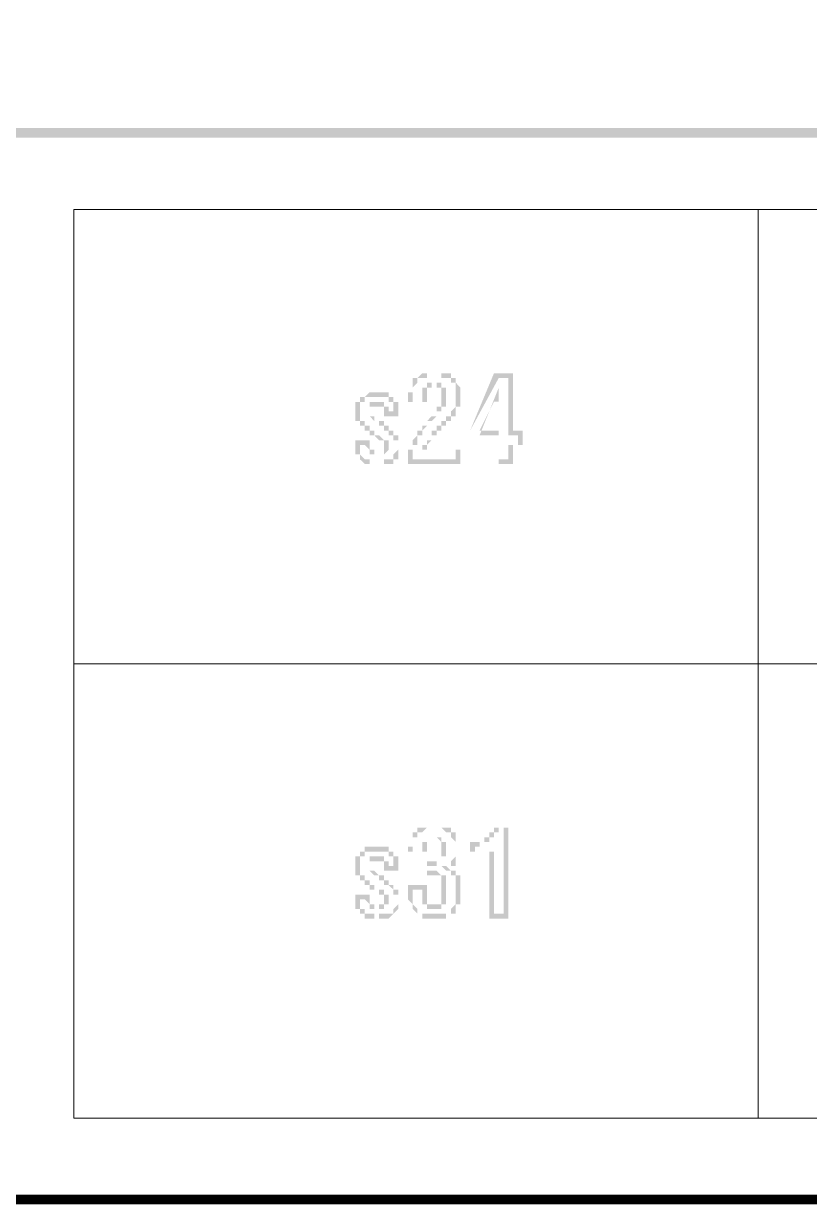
# Model space of a CAD drawing. Header units: millimetres. Extents: x 5.9 to 40.1, y 2 to 30.5.
# Drawn here: x 21.546 to 22.306, y 2.43 to 3.573 of the extents above; entities that cross this region are included whole.
import ezdxf

# ---------------------------------------------------------------- set-up
doc = ezdxf.new("R2010")
doc.units = ezdxf.units.MM
doc.layers.add('PDF_0', color=7, linetype='Continuous')

msp = doc.modelspace()

# ---------------------------------------------------------------- hatches: boundary and pattern name
at = {"layer": 'PDF_0', "transparency": 33554559}
h = msp.add_hatch(color=256, dxfattribs=at)
h.paths.add_polyline_path([(21.9314, 3.1604), (21.9314, 3.1604), (21.9314, 3.1604), (21.9314, 3.1604), (21.9314, 3.1604), (21.9314, 3.1604), (21.9314, 3.165), (21.936, 3.165), (21.936, 3.165), (21.936, 3.165), (21.936, 3.165), (21.936, 3.1696), (21.936, 3.1696), (21.936, 3.1696), (21.936, 3.1696), (21.9406, 3.1696), (21.9406, 3.1743), (21.9406, 3.1743), (21.9406, 3.1743), (21.9406, 3.1743), (21.9406, 3.1789), (21.9453, 3.1789), (21.9453, 3.1789), (21.9453, 3.1789), (21.9453, 3.1835), (21.9499, 3.1835), (21.9499, 3.1835), (21.9499, 3.1835), (21.9499, 3.1835), (21.9499, 3.1835), (21.9499, 3.1881), (21.9545, 3.1881), (21.9545, 3.1881), (21.9545, 3.1881), (21.9545, 3.1881), (21.9545, 3.1928), (21.9545, 3.1928), (21.9591, 3.1928), (21.9591, 3.1928), (21.9591, 3.1974), (21.9591, 3.1974), (21.9591, 3.1974), (21.9591, 3.1974), (21.9591, 3.1974), (21.9638, 3.202), (21.9638, 3.202), (21.9638, 3.202), (21.9638, 3.202), (21.9638, 3.202), (21.9638, 3.2066), (21.9638, 3.2066), (21.9638, 3.2066), (21.9638, 3.2066), (21.9638, 3.2113), (21.9638, 3.2113), (21.9638, 3.2113), (21.9638, 3.2113), (21.9638, 3.2113), (21.9638, 3.2159), (21.9638, 3.2159), (21.9638, 3.2159), (21.9638, 3.2205), (21.9638, 3.2205), (21.9638, 3.2205), (21.9638, 3.2205), (21.9638, 3.2205), (21.9638, 3.2252), (21.9638, 3.2252), (21.9638, 3.2252), (21.9591, 3.2252), (21.9591, 3.2252), (21.9591, 3.2298), (21.9591, 3.2298), (21.9591, 3.2298), (21.9591, 3.2298), (21.9591, 3.2298), (21.9545, 3.2298), (21.9545, 3.2298), (21.9545, 3.2298), (21.9545, 3.2298), (21.9499, 3.2298), (21.9499, 3.2344), (21.9499, 3.2344), (21.9499, 3.2344), (21.9453, 3.2344), (21.9453, 3.2344), (21.9453, 3.2344), (21.9453, 3.2344), (21.9406, 3.2344), (21.9406, 3.2344), (21.9406, 3.2344), (21.936, 3.2344), (21.936, 3.2344), (21.936, 3.2298), (21.936, 3.2298), (21.9314, 3.2298), (21.9314, 3.2298), (21.9314, 3.2298), (21.9314, 3.2298), (21.9314, 3.2298), (21.9268, 3.2298), (21.9268, 3.2298), (21.9268, 3.2298), (21.9268, 3.2252), (21.9268, 3.2252), (21.9268, 3.2252), (21.9268, 3.2252), (21.9268, 3.2252), (21.9268, 3.2252), (21.9221, 3.2205), (21.9221, 3.2205), (21.9221, 3.2205), (21.9221, 3.2205), (21.9221, 3.2205), (21.9221, 3.2159), (21.9221, 3.2159), (21.9221, 3.2159), (21.9221, 3.2113), (21.9221, 3.2113), (21.9221, 3.2113), (21.9221, 3.2113), (21.9221, 3.2066), (21.9314, 3.2066), (21.9314, 3.2113), (21.9314, 3.2113), (21.9314, 3.2113), (21.9314, 3.2159), (21.9314, 3.2159), (21.9314, 3.2159), (21.9314, 3.2159), (21.9314, 3.2205), (21.9314, 3.2205), (21.936, 3.2205), (21.936, 3.2205), (21.936, 3.2205), (21.936, 3.2252), (21.936, 3.2252), (21.936, 3.2252), (21.936, 3.2252), (21.9406, 3.2252), (21.9406, 3.2252), (21.9406, 3.2252), (21.9406, 3.2252), (21.9406, 3.2252), (21.9453, 3.2252), (21.9453, 3.2252), (21.9453, 3.2252), (21.9499, 3.2252), (21.9499, 3.2252), (21.9499, 3.2252), (21.9499, 3.2252), (21.9499, 3.2252), (21.9499, 3.2205), (21.9499, 3.2205), (21.9545, 3.2205), (21.9545, 3.2205), (21.9545, 3.2205), (21.9545, 3.2159), (21.9545, 3.2159), (21.9545, 3.2159), (21.9545, 3.2159), (21.9545, 3.2113), (21.9545, 3.2113), (21.9545, 3.2113), (21.9545, 3.2113), (21.9545, 3.2113), (21.9545, 3.2066), (21.9545, 3.2066), (21.9545, 3.2066), (21.9545, 3.2066), (21.9545, 3.2066), (21.9545, 3.202), (21.9499, 3.202), (21.9499, 3.202), (21.9499, 3.202), (21.9499, 3.202), (21.9499, 3.1974), (21.9499, 3.1974), (21.9499, 3.1974), (21.9453, 3.1974), (21.9453, 3.1928), (21.9453, 3.1928), (21.9453, 3.1928), (21.9453, 3.1928), (21.9453, 3.1928), (21.9406, 3.1881), (21.9406, 3.1881), (21.9406, 3.1881), (21.9406, 3.1881), (21.9406, 3.1881), (21.936, 3.1881), (21.936, 3.1835), (21.936, 3.1835), (21.936, 3.1835), (21.936, 3.1835), (21.936, 3.1835), (21.9314, 3.1789), (21.9314, 3.1789), (21.9314, 3.1789), (21.9314, 3.1789), (21.9314, 3.1789), (21.9314, 3.1743), (21.9314, 3.1743), (21.9268, 3.1743), (21.9268, 3.1743), (21.9268, 3.1743), (21.9268, 3.1696), (21.9268, 3.1696), (21.9268, 3.1696), (21.9268, 3.1696), (21.9268, 3.1696), (21.9268, 3.165), (21.9268, 3.165), (21.9221, 3.165), (21.9221, 3.165), (21.9221, 3.1604), (21.9221, 3.1604), (21.9221, 3.1604), (21.9221, 3.1604), (21.9221, 3.1558), (21.9221, 3.1558), (21.9221, 3.1558), (21.9221, 3.1558), (21.9221, 3.1511), (21.9221, 3.1511), (21.9221, 3.1511), (21.9221, 3.1511), (21.9638, 3.1511), (21.9638, 3.1604)], flags=0)
h.paths.add_polyline_path([(21.936, 3.1604), (21.9684, 3.1604), (21.9684, 3.1465), (21.9175, 3.1465), (21.9175, 3.1465), (21.9175, 3.1465), (21.9175, 3.1511), (21.9175, 3.1511), (21.9175, 3.1511), (21.9175, 3.1511), (21.9175, 3.1558), (21.9175, 3.1558), (21.9175, 3.1558), (21.9175, 3.1558), (21.9175, 3.1604), (21.9175, 3.1604), (21.9221, 3.1604), (21.9221, 3.1604), (21.9221, 3.1604), (21.9221, 3.165), (21.9221, 3.165), (21.9221, 3.165), (21.9221, 3.165), (21.9221, 3.1696), (21.9221, 3.1696), (21.9221, 3.1696), (21.9221, 3.1696), (21.9221, 3.1696), (21.9268, 3.1743), (21.9268, 3.1743), (21.9268, 3.1743), (21.9268, 3.1743), (21.9268, 3.1743), (21.9268, 3.1789), (21.9268, 3.1789), (21.9268, 3.1789), (21.9314, 3.1789), (21.9314, 3.1789), (21.9314, 3.1835), (21.9314, 3.1835), (21.9314, 3.1835), (21.9314, 3.1835), (21.936, 3.1835), (21.936, 3.1881), (21.936, 3.1881), (21.936, 3.1881), (21.936, 3.1881), (21.936, 3.1881), (21.9406, 3.1928), (21.9406, 3.1928), (21.9406, 3.1928), (21.9406, 3.1928), (21.9406, 3.1928), (21.9453, 3.1928), (21.9453, 3.1974), (21.9453, 3.1974), (21.9453, 3.1974), (21.9453, 3.1974), (21.9453, 3.202), (21.9499, 3.202), (21.9499, 3.202), (21.9499, 3.202), (21.9499, 3.202), (21.9499, 3.2066), (21.9499, 3.2066), (21.9499, 3.2066), (21.9499, 3.2066), (21.9499, 3.2066), (21.9499, 3.2113), (21.9499, 3.2113), (21.9499, 3.2113), (21.9499, 3.2113), (21.9499, 3.2113), (21.9499, 3.2159), (21.9499, 3.2159), (21.9499, 3.2159), (21.9499, 3.2159), (21.9499, 3.2205), (21.9499, 3.2205), (21.9499, 3.2205), (21.9499, 3.2205), (21.9499, 3.2205), (21.9499, 3.2205), (21.9453, 3.2205), (21.9453, 3.2252), (21.9453, 3.2252), (21.9453, 3.2252), (21.9453, 3.2252), (21.9406, 3.2252), (21.9406, 3.2252), (21.9406, 3.2205), (21.9406, 3.2205), (21.936, 3.2205), (21.936, 3.2205), (21.936, 3.2205), (21.936, 3.2205), (21.936, 3.2205), (21.936, 3.2159), (21.936, 3.2159), (21.936, 3.2159), (21.936, 3.2159), (21.936, 3.2113), (21.936, 3.2113), (21.936, 3.2113), (21.936, 3.2113), (21.936, 3.2066), (21.936, 3.2066), (21.936, 3.2066), (21.936, 3.2066), (21.9175, 3.2066), (21.9175, 3.2066), (21.9175, 3.2113), (21.9175, 3.2113), (21.9175, 3.2113), (21.9175, 3.2159), (21.9221, 3.2159), (21.9221, 3.2159), (21.9221, 3.2159), (21.9221, 3.2205), (21.9221, 3.2205), (21.9221, 3.2205), (21.9221, 3.2205), (21.9221, 3.2252), (21.9221, 3.2252), (21.9221, 3.2252), (21.9221, 3.2252), (21.9221, 3.2252), (21.9221, 3.2298), (21.9268, 3.2298), (21.9268, 3.2298), (21.9268, 3.2298), (21.9268, 3.2298), (21.9268, 3.2298), (21.9268, 3.2298), (21.9314, 3.2344), (21.9314, 3.2344), (21.9314, 3.2344), (21.9314, 3.2344), (21.9314, 3.2344), (21.936, 3.2344), (21.936, 3.2344), (21.936, 3.2344), (21.936, 3.2344), (21.9406, 3.2344), (21.9406, 3.2344), (21.9406, 3.2344), (21.9406, 3.2344), (21.9453, 3.2344), (21.9453, 3.2344), (21.9453, 3.2344), (21.9453, 3.2344), (21.9499, 3.2344), (21.9499, 3.2344), (21.9499, 3.2344), (21.9545, 3.2344), (21.9545, 3.2344), (21.9545, 3.2344), (21.9545, 3.2344), (21.9545, 3.2344), (21.9591, 3.2344), (21.9591, 3.2344), (21.9591, 3.2298), (21.9591, 3.2298), (21.9591, 3.2298), (21.9638, 3.2298), (21.9638, 3.2298), (21.9638, 3.2298), (21.9638, 3.2298), (21.9638, 3.2252), (21.9638, 3.2252), (21.9638, 3.2252), (21.9638, 3.2252), (21.9684, 3.2205), (21.9684, 3.2205), (21.9684, 3.2205), (21.9684, 3.2205), (21.9684, 3.2205), (21.9684, 3.2159), (21.9684, 3.2159), (21.9684, 3.2159), (21.9684, 3.2113), (21.9684, 3.2113), (21.9684, 3.2113), (21.9684, 3.2113), (21.9684, 3.2113), (21.9684, 3.2113), (21.9684, 3.2066), (21.9684, 3.2066), (21.9684, 3.2066), (21.9684, 3.2066), (21.9684, 3.202), (21.9638, 3.202), (21.9638, 3.202), (21.9638, 3.202), (21.9638, 3.202), (21.9638, 3.1974), (21.9638, 3.1974), (21.9638, 3.1974), (21.9638, 3.1974), (21.9638, 3.1928), (21.9591, 3.1928), (21.9591, 3.1928), (21.9591, 3.1928), (21.9591, 3.1928), (21.9591, 3.1881), (21.9591, 3.1881), (21.9545, 3.1881), (21.9545, 3.1881), (21.9545, 3.1881), (21.9545, 3.1835), (21.9545, 3.1835), (21.9545, 3.1835), (21.9499, 3.1835), (21.9499, 3.1835), (21.9499, 3.1835), (21.9499, 3.1789), (21.9499, 3.1789), (21.9453, 3.1789), (21.9453, 3.1789), (21.9453, 3.1743), (21.9453, 3.1743), (21.9453, 3.1743), (21.9406, 3.1743), (21.9406, 3.1696), (21.9406, 3.1696), (21.9406, 3.1696), (21.9406, 3.1696), (21.9406, 3.1696), (21.936, 3.165), (21.936, 3.165), (21.936, 3.165), (21.936, 3.165), (21.936, 3.165), (21.936, 3.165), (21.936, 3.1604), (21.936, 3.1604), (21.936, 3.1604)], flags=0)
h = msp.add_hatch(color=256, dxfattribs=at)
h.paths.add_polyline_path([(22.0054, 3.2205), (22.0054, 3.1743), (21.9869, 3.1743)], flags=0)
h.paths.add_polyline_path([(22.0054, 3.2298), (21.9777, 3.1789), (21.9777, 3.165), (22.0054, 3.165), (22.0054, 3.1511), (22.0147, 3.1511), (22.0147, 3.165), (22.0239, 3.165), (22.0239, 3.1743), (22.0147, 3.1743), (22.0147, 3.2298)], flags=0)
h.paths.add_polyline_path([(22.0054, 3.2159), (22.0054, 3.2159), (22.0054, 3.2113), (22.0054, 3.2113), (22.0054, 3.2113), (22.0054, 3.2113), (22.0054, 3.2113), (22.0054, 3.2067), (22.0008, 3.2067), (22.0008, 3.2067), (22.0008, 3.2067), (21.9869, 3.1789), (22.0054, 3.1789), (22.0054, 3.2067), (22.0054, 3.2067), (22.0054, 3.2067), (22.0054, 3.2067), (22.0054, 3.2067), (22.0054, 3.2113), (22.0054, 3.2113), (22.0054, 3.2113), (22.0054, 3.2113), (22.0054, 3.2159), (22.0054, 3.2159), (22.0054, 3.2159)], flags=0)
h.paths.add_polyline_path([(22.0008, 3.2344), (22.0193, 3.2344), (22.0193, 3.1789), (22.0286, 3.1789), (22.0286, 3.165), (22.0193, 3.165), (22.0193, 3.1465), (22.0054, 3.1465), (22.0054, 3.165), (21.9777, 3.165), (21.9777, 3.1789)], flags=0)
h = msp.add_hatch(color=256, dxfattribs=at)
h.paths.add_polyline_path([(21.9036, 3.1974), (21.9036, 3.1974), (21.9036, 3.1974), (21.9036, 3.1974), (21.9036, 3.202), (21.9036, 3.202), (21.9036, 3.202), (21.9036, 3.202), (21.9036, 3.2066), (21.9036, 3.2066), (21.9036, 3.2066), (21.9036, 3.2066), (21.899, 3.2066), (21.899, 3.2066), (21.899, 3.2113), (21.899, 3.2113), (21.899, 3.2113), (21.899, 3.2113), (21.8944, 3.2113), (21.8944, 3.2113), (21.8944, 3.2113), (21.8944, 3.2113), (21.8897, 3.2113), (21.8897, 3.2113), (21.8897, 3.2113), (21.8851, 3.2113), (21.8851, 3.2113), (21.8851, 3.2113), (21.8851, 3.2113), (21.8805, 3.2113), (21.8805, 3.2113), (21.8805, 3.2113), (21.8805, 3.2113), (21.8759, 3.2113), (21.8759, 3.2113), (21.8759, 3.2113), (21.8759, 3.2066), (21.8759, 3.2066), (21.8759, 3.2066), (21.8712, 3.2066), (21.8712, 3.2066), (21.8712, 3.2066), (21.8712, 3.202), (21.8712, 3.202), (21.8712, 3.202), (21.8712, 3.202), (21.8712, 3.202), (21.8712, 3.1974), (21.8712, 3.1974), (21.8712, 3.1974), (21.8712, 3.1974), (21.8712, 3.1974), (21.8712, 3.1928), (21.8712, 3.1928), (21.8712, 3.1928), (21.8712, 3.1928), (21.8712, 3.1928), (21.8712, 3.1881), (21.8712, 3.1881), (21.8712, 3.1881), (21.8759, 3.1881), (21.8759, 3.1881), (21.8759, 3.1835), (21.8759, 3.1835), (21.8759, 3.1835), (21.8759, 3.1835), (21.8805, 3.1835), (21.8805, 3.1835), (21.8805, 3.1789), (21.8805, 3.1789), (21.8805, 3.1789), (21.8851, 3.1789), (21.8851, 3.1789), (21.8851, 3.1789), (21.8851, 3.1743), (21.8851, 3.1743), (21.8851, 3.1743), (21.8897, 3.1743), (21.8897, 3.1743), (21.8897, 3.1743), (21.8897, 3.1743), (21.8944, 3.1696), (21.8944, 3.1696), (21.8944, 3.1696), (21.8944, 3.1696), (21.8944, 3.1696), (21.899, 3.1696), (21.899, 3.165), (21.899, 3.165), (21.899, 3.165), (21.899, 3.165), (21.899, 3.165), (21.899, 3.1604), (21.899, 3.1604), (21.899, 3.1604), (21.899, 3.1604), (21.8944, 3.1558), (21.8944, 3.1558), (21.8944, 3.1558), (21.8944, 3.1558), (21.8944, 3.1558), (21.8944, 3.1558), (21.8897, 3.1558), (21.8897, 3.1558), (21.8897, 3.1558), (21.8897, 3.1558), (21.8851, 3.1558), (21.8851, 3.1558), (21.8851, 3.1558), (21.8851, 3.1558), (21.8805, 3.1558), (21.8805, 3.1558), (21.8805, 3.1558), (21.8805, 3.1558), (21.8805, 3.1558), (21.8805, 3.1604), (21.8805, 3.1604), (21.8805, 3.1604), (21.8805, 3.1604), (21.8759, 3.165), (21.8759, 3.165), (21.8759, 3.165), (21.8759, 3.165), (21.8712, 3.165), (21.8712, 3.165), (21.8712, 3.165), (21.8712, 3.165), (21.8712, 3.1604), (21.8712, 3.1604), (21.8712, 3.1604), (21.8712, 3.1604), (21.8712, 3.1558), (21.8712, 3.1558), (21.8712, 3.1558), (21.8712, 3.1558), (21.8712, 3.1558), (21.8759, 3.1511), (21.8759, 3.1511), (21.8759, 3.1511), (21.8759, 3.1511), (21.8759, 3.1511), (21.8759, 3.1511), (21.8805, 3.1511), (21.8805, 3.1511), (21.8805, 3.1511), (21.8805, 3.1465), (21.8805, 3.1465), (21.8851, 3.1465), (21.8851, 3.1465), (21.8851, 3.1465), (21.8897, 3.1465), (21.8897, 3.1465), (21.8897, 3.1465), (21.8897, 3.1465), (21.8944, 3.1465), (21.8944, 3.1465), (21.8944, 3.1465), (21.8944, 3.1511), (21.899, 3.1511), (21.899, 3.1511), (21.899, 3.1511), (21.899, 3.1511), (21.899, 3.1511), (21.9036, 3.1511), (21.9036, 3.1511), (21.9036, 3.1511), (21.9036, 3.1558), (21.9036, 3.1558), (21.9036, 3.1558), (21.9036, 3.1558), (21.9036, 3.1558), (21.9082, 3.1604), (21.9082, 3.1604), (21.9082, 3.1604), (21.9082, 3.1604), (21.9082, 3.165), (21.9082, 3.165), (21.9082, 3.165), (21.9082, 3.165), (21.9082, 3.165), (21.9082, 3.1696), (21.9082, 3.1696), (21.9036, 3.1696), (21.9036, 3.1696), (21.9036, 3.1696), (21.9036, 3.1696), (21.9036, 3.1743), (21.9036, 3.1743), (21.9036, 3.1743), (21.9036, 3.1743), (21.899, 3.1743), (21.899, 3.1789), (21.899, 3.1789), (21.899, 3.1789), (21.899, 3.1789), (21.8944, 3.1789), (21.8944, 3.1835), (21.8944, 3.1835), (21.8944, 3.1835), (21.8897, 3.1835), (21.8897, 3.1835), (21.8897, 3.1835), (21.8897, 3.1835), (21.8897, 3.1881), (21.8851, 3.1881), (21.8851, 3.1881), (21.8851, 3.1881), (21.8851, 3.1881), (21.8805, 3.1928), (21.8805, 3.1928), (21.8805, 3.1928), (21.8805, 3.1928), (21.8805, 3.1928), (21.8805, 3.1928), (21.8805, 3.1974), (21.8805, 3.1974), (21.8805, 3.1974), (21.8805, 3.1974), (21.8805, 3.1974), (21.8805, 3.1974), (21.8805, 3.202), (21.8805, 3.202), (21.8805, 3.202), (21.8805, 3.202), (21.8805, 3.202), (21.8805, 3.2066), (21.8851, 3.2066), (21.8851, 3.2066), (21.8851, 3.2066), (21.8851, 3.2066), (21.8851, 3.2066), (21.8897, 3.2066), (21.8897, 3.2066), (21.8897, 3.2066), (21.8897, 3.2066), (21.8944, 3.2066), (21.8944, 3.2066), (21.8944, 3.2066), (21.8944, 3.202), (21.8944, 3.202), (21.8944, 3.202), (21.8944, 3.202), (21.899, 3.202), (21.899, 3.202), (21.899, 3.1974), (21.899, 3.1974), (21.899, 3.1974), (21.899, 3.1974)], flags=0)
h.paths.add_polyline_path([(21.9082, 3.1928), (21.8944, 3.1928), (21.8944, 3.1928), (21.8944, 3.1974), (21.8944, 3.1974), (21.8944, 3.1974), (21.8944, 3.1974), (21.8944, 3.202), (21.8944, 3.202), (21.8944, 3.202), (21.8944, 3.202), (21.8897, 3.202), (21.8897, 3.202), (21.8897, 3.202), (21.8897, 3.202), (21.8897, 3.202), (21.8851, 3.202), (21.8851, 3.202), (21.8851, 3.202), (21.8851, 3.202), (21.8851, 3.202), (21.8805, 3.202), (21.8805, 3.202), (21.8805, 3.1974), (21.8805, 3.1974), (21.8805, 3.1974), (21.8805, 3.1974), (21.8805, 3.1974), (21.8805, 3.1974), (21.8805, 3.1974), (21.8805, 3.1928), (21.8851, 3.1928), (21.8851, 3.1928), (21.8851, 3.1928), (21.8851, 3.1928), (21.8851, 3.1881), (21.8897, 3.1881), (21.8897, 3.1881), (21.8897, 3.1881), (21.8897, 3.1881), (21.8944, 3.1881), (21.8944, 3.1835), (21.8944, 3.1835), (21.8944, 3.1835), (21.8944, 3.1835), (21.8944, 3.1835), (21.8944, 3.1835), (21.899, 3.1835), (21.899, 3.1835), (21.899, 3.1789), (21.899, 3.1789), (21.9036, 3.1789), (21.9036, 3.1789), (21.9036, 3.1789), (21.9036, 3.1789), (21.9036, 3.1743), (21.9036, 3.1743), (21.9082, 3.1743), (21.9082, 3.1743), (21.9082, 3.1743), (21.9082, 3.1696), (21.9082, 3.1696), (21.9082, 3.1696), (21.9082, 3.1696), (21.9082, 3.1696), (21.9082, 3.165), (21.9082, 3.165), (21.9082, 3.165), (21.9082, 3.165), (21.9082, 3.165), (21.9082, 3.1604), (21.9082, 3.1604), (21.9082, 3.1604), (21.9082, 3.1604), (21.9082, 3.1558), (21.9082, 3.1558), (21.9082, 3.1558), (21.9082, 3.1558), (21.9082, 3.1558), (21.9082, 3.1511), (21.9036, 3.1511), (21.9036, 3.1511), (21.9036, 3.1511), (21.9036, 3.1511), (21.9036, 3.1511), (21.9036, 3.1511), (21.9036, 3.1465), (21.899, 3.1465), (21.899, 3.1465), (21.899, 3.1465), (21.899, 3.1465), (21.8944, 3.1465), (21.8944, 3.1465), (21.8944, 3.1465), (21.8944, 3.1465), (21.8897, 3.1465), (21.8897, 3.1465), (21.8897, 3.1465), (21.8897, 3.1465), (21.8851, 3.1465), (21.8851, 3.1465), (21.8851, 3.1465), (21.8805, 3.1465), (21.8805, 3.1465), (21.8805, 3.1465), (21.8805, 3.1465), (21.8759, 3.1465), (21.8759, 3.1465), (21.8759, 3.1465), (21.8759, 3.1465), (21.8759, 3.1465), (21.8712, 3.1511), (21.8712, 3.1511), (21.8712, 3.1511), (21.8712, 3.1511), (21.8712, 3.1511), (21.8712, 3.1511), (21.8712, 3.1511), (21.8712, 3.1558), (21.8712, 3.1558), (21.8666, 3.1558), (21.8666, 3.1558), (21.8666, 3.1558), (21.8666, 3.1604), (21.8666, 3.1604), (21.8666, 3.1604), (21.8666, 3.1604), (21.8666, 3.165), (21.8666, 3.165), (21.8666, 3.165), (21.8666, 3.165), (21.8666, 3.1696), (21.8666, 3.1696), (21.8666, 3.1696), (21.8666, 3.1696), (21.8805, 3.1696), (21.8805, 3.1696), (21.8805, 3.165), (21.8805, 3.165), (21.8805, 3.165), (21.8805, 3.1604), (21.8805, 3.1604), (21.8805, 3.1604), (21.8805, 3.1604), (21.8805, 3.1604), (21.8851, 3.1604), (21.8851, 3.1558), (21.8851, 3.1558), (21.8851, 3.1558), (21.8851, 3.1558), (21.8897, 3.1558), (21.8897, 3.1558), (21.8897, 3.1558), (21.8897, 3.1558), (21.8944, 3.1558), (21.8944, 3.1604), (21.8944, 3.1604), (21.8944, 3.1604), (21.8944, 3.1604), (21.8944, 3.1604), (21.8944, 3.165), (21.8944, 3.165), (21.8944, 3.165), (21.8944, 3.165), (21.8944, 3.165), (21.8944, 3.165), (21.8944, 3.1696), (21.8897, 3.1696), (21.8897, 3.1696), (21.8897, 3.1696), (21.8897, 3.1696), (21.8851, 3.1743), (21.8851, 3.1743), (21.8851, 3.1743), (21.8851, 3.1743), (21.8851, 3.1743), (21.8805, 3.1743), (21.8805, 3.1789), (21.8805, 3.1789), (21.8805, 3.1789), (21.8759, 3.1789), (21.8759, 3.1789), (21.8759, 3.1789), (21.8759, 3.1835), (21.8759, 3.1835), (21.8712, 3.1835), (21.8712, 3.1835), (21.8712, 3.1835), (21.8712, 3.1835), (21.8712, 3.1835), (21.8712, 3.1835), (21.8712, 3.1881), (21.8712, 3.1881), (21.8712, 3.1881), (21.8666, 3.1881), (21.8666, 3.1928), (21.8666, 3.1928), (21.8666, 3.1928), (21.8666, 3.1928), (21.8666, 3.1974), (21.8666, 3.1974), (21.8666, 3.1974), (21.8666, 3.1974), (21.8666, 3.1974), (21.8666, 3.202), (21.8666, 3.202), (21.8666, 3.202), (21.8666, 3.202), (21.8666, 3.2066), (21.8712, 3.2066), (21.8712, 3.2066), (21.8712, 3.2066), (21.8712, 3.2066), (21.8712, 3.2113), (21.8712, 3.2113), (21.8712, 3.2113), (21.8712, 3.2113), (21.8759, 3.2113), (21.8759, 3.2113), (21.8759, 3.2113), (21.8759, 3.2113), (21.8759, 3.2113), (21.8805, 3.2159), (21.8805, 3.2159), (21.8805, 3.2159), (21.8805, 3.2159), (21.8851, 3.2159), (21.8851, 3.2159), (21.8851, 3.2159), (21.8897, 3.2159), (21.8897, 3.2159), (21.8897, 3.2159), (21.8897, 3.2159), (21.8944, 3.2159), (21.8944, 3.2159), (21.8944, 3.2159), (21.8944, 3.2159), (21.899, 3.2159), (21.899, 3.2113), (21.899, 3.2113), (21.899, 3.2113), (21.899, 3.2113), (21.9036, 3.2113), (21.9036, 3.2113), (21.9036, 3.2113), (21.9036, 3.2113), (21.9036, 3.2113), (21.9036, 3.2066), (21.9036, 3.2066), (21.9082, 3.2066), (21.9082, 3.2066), (21.9082, 3.2066), (21.9082, 3.202), (21.9082, 3.202), (21.9082, 3.202), (21.9082, 3.202), (21.9082, 3.1974), (21.9082, 3.1974), (21.9082, 3.1974), (21.9082, 3.1974), (21.9082, 3.1928)], flags=0)
h = msp.add_hatch(color=256, dxfattribs=at)
h.paths.add_polyline_path([(21.9499, 2.7578), (21.9545, 2.7578), (21.9545, 2.7578), (21.9545, 2.7578), (21.9545, 2.7578), (21.9591, 2.7578), (21.9591, 2.7578), (21.9591, 2.7578), (21.9591, 2.7624), (21.9591, 2.7624), (21.9591, 2.7624), (21.9591, 2.7624), (21.9591, 2.7624), (21.9638, 2.7671), (21.9638, 2.7671), (21.9638, 2.7671), (21.9638, 2.7671), (21.9638, 2.7671), (21.9638, 2.7717), (21.9638, 2.7717), (21.9638, 2.7717), (21.9638, 2.7763), (21.9638, 2.7763), (21.9638, 2.7763), (21.9638, 2.7763), (21.9638, 2.7763), (21.9638, 2.7809), (21.9638, 2.7809), (21.9638, 2.7809), (21.9638, 2.7809), (21.9591, 2.7856), (21.9591, 2.7856), (21.9591, 2.7856), (21.9591, 2.7856), (21.9591, 2.7856), (21.9591, 2.7902), (21.9591, 2.7902), (21.9591, 2.7902), (21.9545, 2.7902), (21.9545, 2.7902), (21.9545, 2.7902), (21.9545, 2.7902), (21.9545, 2.7902), (21.9499, 2.7948), (21.9499, 2.7948), (21.9499, 2.7948), (21.9499, 2.7948), (21.9453, 2.7948), (21.9453, 2.7948), (21.9453, 2.7948), (21.9453, 2.7948), (21.9406, 2.7948), (21.9406, 2.7948), (21.9406, 2.7948), (21.936, 2.7948), (21.936, 2.7948), (21.936, 2.7948), (21.936, 2.7948), (21.9314, 2.7902), (21.9314, 2.7902), (21.9314, 2.7902), (21.9314, 2.7902), (21.9314, 2.7902), (21.9268, 2.7902), (21.9268, 2.7902), (21.9268, 2.7902), (21.9268, 2.7902), (21.9268, 2.7856), (21.9268, 2.7856), (21.9268, 2.7856), (21.9268, 2.7856), (21.9221, 2.7856), (21.9221, 2.7809), (21.9221, 2.7809), (21.9221, 2.7809), (21.9221, 2.7809), (21.9221, 2.7763), (21.9221, 2.7763), (21.9221, 2.7763), (21.9221, 2.7763), (21.9221, 2.7763), (21.9221, 2.7717), (21.9314, 2.7717), (21.9314, 2.7717), (21.9314, 2.7763), (21.9314, 2.7763), (21.9314, 2.7763), (21.9314, 2.7809), (21.9314, 2.7809), (21.9314, 2.7809), (21.9314, 2.7809), (21.936, 2.7809), (21.936, 2.7856), (21.936, 2.7856), (21.936, 2.7856), (21.936, 2.7856), (21.936, 2.7856), (21.936, 2.7856), (21.9406, 2.7856), (21.9406, 2.7856), (21.9406, 2.7856), (21.9406, 2.7856), (21.9453, 2.7856), (21.9453, 2.7856), (21.9453, 2.7856), (21.9453, 2.7856), (21.9499, 2.7856), (21.9499, 2.7856), (21.9499, 2.7856), (21.9499, 2.7856), (21.9499, 2.7856), (21.9499, 2.7856), (21.9499, 2.7809), (21.9499, 2.7809), (21.9545, 2.7809), (21.9545, 2.7809), (21.9545, 2.7763), (21.9545, 2.7763), (21.9545, 2.7763), (21.9545, 2.7763), (21.9545, 2.7717), (21.9545, 2.7717), (21.9545, 2.7717), (21.9545, 2.7671), (21.9545, 2.7671), (21.9545, 2.7671), (21.9499, 2.7671), (21.9499, 2.7624), (21.9499, 2.7624), (21.9499, 2.7624), (21.9499, 2.7624), (21.9499, 2.7624), (21.9499, 2.7624), (21.9499, 2.7624), (21.9453, 2.7624), (21.9453, 2.7578), (21.9453, 2.7578), (21.9453, 2.7578), (21.9453, 2.7578), (21.9406, 2.7578), (21.9406, 2.7578), (21.9406, 2.7578), (21.936, 2.7578), (21.936, 2.7532), (21.9406, 2.7532), (21.9406, 2.7532), (21.9406, 2.7532), (21.9406, 2.7532), (21.9453, 2.7532), (21.9453, 2.7532), (21.9453, 2.7532), (21.9453, 2.7532), (21.9499, 2.7486), (21.9499, 2.7486), (21.9499, 2.7486), (21.9499, 2.7486), (21.9499, 2.7486), (21.9499, 2.7486), (21.9545, 2.7486), (21.9545, 2.7486), (21.9545, 2.7439), (21.9545, 2.7439), (21.9545, 2.7439), (21.9545, 2.7439), (21.9545, 2.7393), (21.9545, 2.7393), (21.9545, 2.7393), (21.9545, 2.7347), (21.9545, 2.7347), (21.9545, 2.7347), (21.9545, 2.7347), (21.9545, 2.73), (21.9545, 2.73), (21.9545, 2.73), (21.9545, 2.73), (21.9545, 2.7254), (21.9545, 2.7254), (21.9545, 2.7254), (21.9545, 2.7254), (21.9545, 2.7208), (21.9545, 2.7208), (21.9545, 2.7208), (21.9499, 2.7208), (21.9499, 2.7208), (21.9499, 2.7208), (21.9499, 2.7162), (21.9499, 2.7162), (21.9499, 2.7162), (21.9453, 2.7162), (21.9453, 2.7162), (21.9453, 2.7162), (21.9453, 2.7162), (21.9406, 2.7162), (21.9406, 2.7162), (21.9406, 2.7162), (21.9406, 2.7162), (21.936, 2.7162), (21.936, 2.7162), (21.936, 2.7162), (21.936, 2.7208), (21.936, 2.7208), (21.936, 2.7208), (21.936, 2.7208), (21.9314, 2.7208), (21.9314, 2.7208), (21.9314, 2.7254), (21.9314, 2.7254), (21.9314, 2.7254), (21.9314, 2.7254), (21.9314, 2.7254), (21.9314, 2.73), (21.9314, 2.73), (21.9314, 2.73), (21.9314, 2.7347), (21.9314, 2.7347), (21.9314, 2.7347), (21.9221, 2.7347), (21.9221, 2.7347), (21.9221, 2.73), (21.9221, 2.73), (21.9221, 2.73), (21.9221, 2.73), (21.9221, 2.7254), (21.9221, 2.7254), (21.9221, 2.7254), (21.9221, 2.7208), (21.9221, 2.7208), (21.9221, 2.7208), (21.9221, 2.7208), (21.9221, 2.7208), (21.9268, 2.7162), (21.9268, 2.7162), (21.9268, 2.7162), (21.9268, 2.7162), (21.9268, 2.7162), (21.9268, 2.7162), (21.9268, 2.7115), (21.9268, 2.7115), (21.9314, 2.7115), (21.9314, 2.7115), (21.9314, 2.7115), (21.9314, 2.7115), (21.9314, 2.7115), (21.936, 2.7115), (21.936, 2.7115), (21.936, 2.7115), (21.936, 2.7115), (21.9406, 2.7115), (21.9406, 2.7115), (21.9406, 2.7115), (21.9406, 2.7115), (21.9453, 2.7115), (21.9453, 2.7115), (21.9453, 2.7115), (21.9499, 2.7115), (21.9499, 2.7115), (21.9499, 2.7115), (21.9499, 2.7115), (21.9545, 2.7115), (21.9545, 2.7115), (21.9545, 2.7115), (21.9545, 2.7115), (21.9545, 2.7115), (21.9591, 2.7115), (21.9591, 2.7115), (21.9591, 2.7162), (21.9591, 2.7162), (21.9591, 2.7162), (21.9591, 2.7162), (21.9591, 2.7162), (21.9591, 2.7162), (21.9638, 2.7208), (21.9638, 2.7208), (21.9638, 2.7208), (21.9638, 2.7208), (21.9638, 2.7208), (21.9638, 2.7254), (21.9638, 2.7254), (21.9638, 2.7254), (21.9638, 2.7254), (21.9638, 2.73), (21.9638, 2.73), (21.9638, 2.73), (21.9638, 2.73), (21.9638, 2.7347), (21.9638, 2.7347), (21.9638, 2.7347), (21.9638, 2.7393), (21.9638, 2.7393), (21.9638, 2.7393), (21.9638, 2.7393), (21.9638, 2.7439), (21.9638, 2.7439), (21.9638, 2.7439), (21.9638, 2.7439), (21.9638, 2.7486), (21.9638, 2.7486), (21.9638, 2.7486), (21.9638, 2.7486), (21.9591, 2.7486), (21.9591, 2.7486), (21.9591, 2.7532), (21.9591, 2.7532), (21.9591, 2.7532), (21.9591, 2.7532), (21.9545, 2.7532), (21.9545, 2.7532), (21.9545, 2.7532), (21.9545, 2.7532), (21.9499, 2.7578)], flags=0)
h.paths.add_polyline_path([(21.9545, 2.7578), (21.9591, 2.7532), (21.9591, 2.7532), (21.9591, 2.7532), (21.9591, 2.7532), (21.9591, 2.7532), (21.9638, 2.7532), (21.9638, 2.7532), (21.9638, 2.7532), (21.9638, 2.7486), (21.9638, 2.7486), (21.9638, 2.7486), (21.9638, 2.7486), (21.9638, 2.7486), (21.9684, 2.7486), (21.9684, 2.7439), (21.9684, 2.7439), (21.9684, 2.7439), (21.9684, 2.7439), (21.9684, 2.7393), (21.9684, 2.7393), (21.9684, 2.7393), (21.9684, 2.7393), (21.9684, 2.7347), (21.9684, 2.7347), (21.9684, 2.7347), (21.9684, 2.73), (21.9684, 2.73), (21.9684, 2.73), (21.9684, 2.73), (21.9684, 2.7254), (21.9684, 2.7254), (21.9684, 2.7254), (21.9684, 2.7254), (21.9684, 2.7208), (21.9638, 2.7208), (21.9638, 2.7208), (21.9638, 2.7208), (21.9638, 2.7162), (21.9638, 2.7162), (21.9638, 2.7162), (21.9638, 2.7162), (21.9638, 2.7162), (21.9638, 2.7162), (21.9638, 2.7115), (21.9591, 2.7115), (21.9591, 2.7115), (21.9591, 2.7115), (21.9591, 2.7115), (21.9591, 2.7115), (21.9545, 2.7115), (21.9545, 2.7115), (21.9545, 2.7069), (21.9545, 2.7069), (21.9545, 2.7069), (21.9499, 2.7069), (21.9499, 2.7069), (21.9499, 2.7069), (21.9499, 2.7069), (21.9453, 2.7069), (21.9453, 2.7069), (21.9453, 2.7069), (21.9453, 2.7069), (21.9406, 2.7069), (21.9406, 2.7069), (21.9406, 2.7069), (21.9406, 2.7069), (21.936, 2.7069), (21.936, 2.7069), (21.936, 2.7069), (21.936, 2.7069), (21.9314, 2.7069), (21.9314, 2.7069), (21.9314, 2.7069), (21.9314, 2.7115), (21.9268, 2.7115), (21.9268, 2.7115), (21.9268, 2.7115), (21.9268, 2.7115), (21.9268, 2.7115), (21.9268, 2.7115), (21.9268, 2.7115), (21.9221, 2.7162), (21.9221, 2.7162), (21.9221, 2.7162), (21.9221, 2.7162), (21.9221, 2.7162), (21.9221, 2.7162), (21.9221, 2.7208), (21.9221, 2.7208), (21.9221, 2.7208), (21.9221, 2.7208), (21.9175, 2.7254), (21.9175, 2.7254), (21.9175, 2.7254), (21.9175, 2.7254), (21.9175, 2.73), (21.9175, 2.73), (21.9175, 2.73), (21.9175, 2.7347), (21.9175, 2.7347), (21.9175, 2.7347), (21.9175, 2.7347), (21.9175, 2.7347), (21.9175, 2.7393), (21.9175, 2.7393), (21.936, 2.7393), (21.936, 2.7347), (21.936, 2.7347), (21.936, 2.7347), (21.936, 2.73), (21.936, 2.73), (21.936, 2.73), (21.936, 2.73), (21.936, 2.7254), (21.936, 2.7254), (21.936, 2.7254), (21.936, 2.7254), (21.936, 2.7254), (21.936, 2.7208), (21.936, 2.7208), (21.936, 2.7208), (21.936, 2.7208), (21.9406, 2.7208), (21.9406, 2.7208), (21.9406, 2.7208), (21.9406, 2.7208), (21.9406, 2.7208), (21.9453, 2.7208), (21.9453, 2.7208), (21.9453, 2.7208), (21.9453, 2.7208), (21.9499, 2.7208), (21.9499, 2.7208), (21.9499, 2.7208), (21.9499, 2.7208), (21.9499, 2.7254), (21.9499, 2.7254), (21.9499, 2.7254), (21.9499, 2.7254), (21.9499, 2.7254), (21.9499, 2.73), (21.9499, 2.73), (21.9499, 2.73), (21.9499, 2.73), (21.9499, 2.7347), (21.9499, 2.7347), (21.9499, 2.7347), (21.9499, 2.7393), (21.9499, 2.7393), (21.9499, 2.7393), (21.9499, 2.7439), (21.9499, 2.7439), (21.9499, 2.7439), (21.9499, 2.7439), (21.9499, 2.7439), (21.9499, 2.7486), (21.9499, 2.7486), (21.9499, 2.7486), (21.9499, 2.7486), (21.9453, 2.7486), (21.9453, 2.7486), (21.9453, 2.7486), (21.9453, 2.7486), (21.9406, 2.7486), (21.9406, 2.7486), (21.9406, 2.7486), (21.9406, 2.7486), (21.936, 2.7486), (21.936, 2.7486), (21.936, 2.7486), (21.936, 2.7486), (21.936, 2.7624), (21.936, 2.7624), (21.9406, 2.7624), (21.9406, 2.7624), (21.9406, 2.7624), (21.9406, 2.7624), (21.9453, 2.7624), (21.9453, 2.7624), (21.9453, 2.7624), (21.9453, 2.7624), (21.9453, 2.7624), (21.9453, 2.7624), (21.9499, 2.7624), (21.9499, 2.7671), (21.9499, 2.7671), (21.9499, 2.7671), (21.9499, 2.7671), (21.9499, 2.7671), (21.9499, 2.7717), (21.9499, 2.7717), (21.9499, 2.7717), (21.9499, 2.7717), (21.9499, 2.7763), (21.9499, 2.7763), (21.9499, 2.7763), (21.9499, 2.7809), (21.9499, 2.7809), (21.9499, 2.7809), (21.9499, 2.7809), (21.9499, 2.7809), (21.9499, 2.7809), (21.9499, 2.7809), (21.9453, 2.7856), (21.9453, 2.7856), (21.9453, 2.7856), (21.9453, 2.7856), (21.9406, 2.7856), (21.9406, 2.7856), (21.9406, 2.7856), (21.9406, 2.7856), (21.936, 2.7856), (21.936, 2.7809), (21.936, 2.7809), (21.936, 2.7809), (21.936, 2.7809), (21.936, 2.7809), (21.936, 2.7809), (21.936, 2.7763), (21.936, 2.7763), (21.936, 2.7763), (21.936, 2.7763), (21.936, 2.7717), (21.936, 2.7717), (21.936, 2.7717), (21.9175, 2.7717), (21.9175, 2.7717), (21.9175, 2.7763), (21.9175, 2.7763), (21.9175, 2.7763), (21.9221, 2.7763), (21.9221, 2.7809), (21.9221, 2.7809), (21.9221, 2.7809), (21.9221, 2.7809), (21.9221, 2.7856), (21.9221, 2.7856), (21.9221, 2.7856), (21.9221, 2.7856), (21.9221, 2.7856), (21.9221, 2.7902), (21.9221, 2.7902), (21.9268, 2.7902), (21.9268, 2.7902), (21.9268, 2.7902), (21.9268, 2.7902), (21.9268, 2.7902), (21.9268, 2.7948), (21.9268, 2.7948), (21.9314, 2.7948), (21.9314, 2.7948), (21.9314, 2.7948), (21.9314, 2.7948), (21.9314, 2.7948), (21.936, 2.7948), (21.936, 2.7948), (21.936, 2.7948), (21.936, 2.7948), (21.9406, 2.7948), (21.9406, 2.7948), (21.9406, 2.7948), (21.9453, 2.7948), (21.9453, 2.7948), (21.9453, 2.7948), (21.9453, 2.7948), (21.9499, 2.7948), (21.9499, 2.7948), (21.9499, 2.7948), (21.9499, 2.7948), (21.9545, 2.7948), (21.9545, 2.7948), (21.9545, 2.7948), (21.9545, 2.7948), (21.9545, 2.7948), (21.9591, 2.7948), (21.9591, 2.7902), (21.9591, 2.7902), (21.9591, 2.7902), (21.9591, 2.7902), (21.9591, 2.7902), (21.9638, 2.7902), (21.9638, 2.7856), (21.9638, 2.7856), (21.9638, 2.7856), (21.9638, 2.7856), (21.9638, 2.7856), (21.9638, 2.7809), (21.9638, 2.7809), (21.9638, 2.7809), (21.9638, 2.7809), (21.9638, 2.7763), (21.9638, 2.7763), (21.9638, 2.7763), (21.9638, 2.7763), (21.9638, 2.7717), (21.9638, 2.7717), (21.9638, 2.7717), (21.9638, 2.7717), (21.9638, 2.7671), (21.9638, 2.7671), (21.9638, 2.7671), (21.9638, 2.7671), (21.9638, 2.7624), (21.9638, 2.7624), (21.9638, 2.7624), (21.9638, 2.7624), (21.9638, 2.7624), (21.9638, 2.7578), (21.9591, 2.7578), (21.9591, 2.7578), (21.9591, 2.7578), (21.9591, 2.7578), (21.9591, 2.7578), (21.9545, 2.7578), (21.9545, 2.7578)], flags=0)
h = msp.add_hatch(color=256, dxfattribs=at)
h.paths.add_polyline_path([(22.0054, 2.7948), (22.0054, 2.7948), (22.0054, 2.7902), (22.0008, 2.7902), (22.0008, 2.7902), (22.0008, 2.7902), (22.0008, 2.7856), (22.0008, 2.7856), (22.0008, 2.7856), (22.0008, 2.7856), (21.9962, 2.7856), (21.9962, 2.7856), (21.9962, 2.7809), (21.9962, 2.7809), (21.9962, 2.7809), (21.9915, 2.7809), (21.9915, 2.7809), (21.9915, 2.7809), (21.9915, 2.7809), (21.9915, 2.7809), (21.9869, 2.7809), (21.9869, 2.7809), (21.9869, 2.7809), (21.9869, 2.7763), (21.9823, 2.7763), (21.9823, 2.7763), (21.9823, 2.7763), (21.9823, 2.7763), (21.9823, 2.7717), (22.0008, 2.7717), (22.0008, 2.7115), (22.01, 2.7115), (22.01, 2.7948)], flags=0)
h.paths.add_polyline_path([(22.0008, 2.7948), (22.0147, 2.7948), (22.0147, 2.7069), (21.9962, 2.7069), (21.9962, 2.7717), (21.9777, 2.7717), (21.9777, 2.7809), (21.9777, 2.7809), (21.9823, 2.7809), (21.9823, 2.7809), (21.9823, 2.7809), (21.9823, 2.7809), (21.9869, 2.7809), (21.9869, 2.7809), (21.9869, 2.7809), (21.9869, 2.7809), (21.9915, 2.7809), (21.9915, 2.7809), (21.9915, 2.7856), (21.9915, 2.7856), (21.9915, 2.7856), (21.9962, 2.7856), (21.9962, 2.7856), (21.9962, 2.7856), (21.9962, 2.7856), (21.9962, 2.7856), (21.9962, 2.7902), (22.0008, 2.7902), (22.0008, 2.7902), (22.0008, 2.7902), (22.0008, 2.7902), (22.0008, 2.7948), (22.0008, 2.7948), (22.0008, 2.7948), (22.0008, 2.7948), (22.0008, 2.7948)], flags=0)
h = msp.add_hatch(color=256, dxfattribs=at)
h.paths.add_polyline_path([(21.9036, 2.7578), (21.9036, 2.7578), (21.9036, 2.7578), (21.9036, 2.7624), (21.9036, 2.7624), (21.9036, 2.7624), (21.9036, 2.7624), (21.9036, 2.7671), (21.9036, 2.7671), (21.9036, 2.7671), (21.9036, 2.7671), (21.9036, 2.7671), (21.899, 2.7671), (21.899, 2.7717), (21.899, 2.7717), (21.899, 2.7717), (21.899, 2.7717), (21.899, 2.7717), (21.8944, 2.7717), (21.8944, 2.7717), (21.8944, 2.7717), (21.8944, 2.7717), (21.8897, 2.7717), (21.8897, 2.7717), (21.8897, 2.7717), (21.8851, 2.7717), (21.8851, 2.7717), (21.8851, 2.7717), (21.8851, 2.7717), (21.8805, 2.7717), (21.8805, 2.7717), (21.8805, 2.7717), (21.8805, 2.7717), (21.8759, 2.7717), (21.8759, 2.7717), (21.8759, 2.7717), (21.8759, 2.7717), (21.8759, 2.7717), (21.8759, 2.7671), (21.8712, 2.7671), (21.8712, 2.7671), (21.8712, 2.7671), (21.8712, 2.7671), (21.8712, 2.7624), (21.8712, 2.7624), (21.8712, 2.7624), (21.8712, 2.7624), (21.8712, 2.7578), (21.8712, 2.7578), (21.8712, 2.7578), (21.8712, 2.7578), (21.8712, 2.7578), (21.8712, 2.7532), (21.8712, 2.7532), (21.8712, 2.7532), (21.8712, 2.7532), (21.8712, 2.7532), (21.8712, 2.7532), (21.8712, 2.7486), (21.8712, 2.7486), (21.8759, 2.7486), (21.8759, 2.7486), (21.8759, 2.7486), (21.8759, 2.7439), (21.8759, 2.7439), (21.8759, 2.7439), (21.8805, 2.7439), (21.8805, 2.7439), (21.8805, 2.7393), (21.8805, 2.7393), (21.8805, 2.7393), (21.8851, 2.7393), (21.8851, 2.7393), (21.8851, 2.7393), (21.8851, 2.7393), (21.8851, 2.7393), (21.8851, 2.7347), (21.8897, 2.7347), (21.8897, 2.7347), (21.8897, 2.7347), (21.8897, 2.7347), (21.8944, 2.7347), (21.8944, 2.73), (21.8944, 2.73), (21.8944, 2.73), (21.8944, 2.73), (21.899, 2.73), (21.899, 2.7254), (21.899, 2.7254), (21.899, 2.7254), (21.899, 2.7254), (21.899, 2.7254), (21.899, 2.7254), (21.899, 2.7208), (21.899, 2.7208), (21.899, 2.7208), (21.8944, 2.7208), (21.8944, 2.7162), (21.8944, 2.7162), (21.8944, 2.7162), (21.8944, 2.7162), (21.8944, 2.7162), (21.8897, 2.7162), (21.8897, 2.7162), (21.8897, 2.7162), (21.8897, 2.7162), (21.8851, 2.7162), (21.8851, 2.7162), (21.8851, 2.7162), (21.8851, 2.7162), (21.8805, 2.7162), (21.8805, 2.7162), (21.8805, 2.7162), (21.8805, 2.7162), (21.8805, 2.7208), (21.8805, 2.7208), (21.8805, 2.7208), (21.8805, 2.7208), (21.8805, 2.7208), (21.8759, 2.7254), (21.8759, 2.7254), (21.8759, 2.7254), (21.8759, 2.7254), (21.8712, 2.7254), (21.8712, 2.7254), (21.8712, 2.7254), (21.8712, 2.7254), (21.8712, 2.7208), (21.8712, 2.7208), (21.8712, 2.7208), (21.8712, 2.7208), (21.8712, 2.7162), (21.8712, 2.7162), (21.8712, 2.7162), (21.8712, 2.7162), (21.8712, 2.7162), (21.8759, 2.7162), (21.8759, 2.7115), (21.8759, 2.7115), (21.8759, 2.7115), (21.8759, 2.7115), (21.8759, 2.7115), (21.8805, 2.7115), (21.8805, 2.7115), (21.8805, 2.7115), (21.8805, 2.7115), (21.8805, 2.7115), (21.8851, 2.7115), (21.8851, 2.7115), (21.8851, 2.7069), (21.8897, 2.7069), (21.8897, 2.7069), (21.8897, 2.7069), (21.8897, 2.7115), (21.8944, 2.7115), (21.8944, 2.7115), (21.8944, 2.7115), (21.8944, 2.7115), (21.899, 2.7115), (21.899, 2.7115), (21.899, 2.7115), (21.899, 2.7115), (21.899, 2.7115), (21.9036, 2.7115), (21.9036, 2.7115), (21.9036, 2.7162), (21.9036, 2.7162), (21.9036, 2.7162), (21.9036, 2.7162), (21.9036, 2.7162), (21.9036, 2.7162), (21.9082, 2.7208), (21.9082, 2.7208), (21.9082, 2.7208), (21.9082, 2.7208), (21.9082, 2.7254), (21.9082, 2.7254), (21.9082, 2.7254), (21.9082, 2.7254), (21.9082, 2.7254), (21.9082, 2.73), (21.9082, 2.73), (21.9036, 2.73), (21.9036, 2.73), (21.9036, 2.73), (21.9036, 2.7347), (21.9036, 2.7347), (21.9036, 2.7347), (21.9036, 2.7347), (21.9036, 2.7347), (21.899, 2.7393), (21.899, 2.7393), (21.899, 2.7393), (21.899, 2.7393), (21.899, 2.7393), (21.8944, 2.7393), (21.8944, 2.7439), (21.8944, 2.7439), (21.8944, 2.7439), (21.8897, 2.7439), (21.8897, 2.7439), (21.8897, 2.7439), (21.8897, 2.7439), (21.8897, 2.7486), (21.8851, 2.7486), (21.8851, 2.7486), (21.8851, 2.7486), (21.8851, 2.7486), (21.8805, 2.7532), (21.8805, 2.7532), (21.8805, 2.7532), (21.8805, 2.7532), (21.8805, 2.7532), (21.8805, 2.7578), (21.8805, 2.7578), (21.8805, 2.7578), (21.8805, 2.7578), (21.8805, 2.7578), (21.8805, 2.7578), (21.8805, 2.7624), (21.8805, 2.7624), (21.8805, 2.7624), (21.8805, 2.7624), (21.8805, 2.7624), (21.8805, 2.7671), (21.8805, 2.7671), (21.8851, 2.7671), (21.8851, 2.7671), (21.8851, 2.7671), (21.8851, 2.7671), (21.8851, 2.7671), (21.8897, 2.7671), (21.8897, 2.7671), (21.8897, 2.7671), (21.8897, 2.7671), (21.8944, 2.7671), (21.8944, 2.7671), (21.8944, 2.7671), (21.8944, 2.7624), (21.8944, 2.7624), (21.8944, 2.7624), (21.8944, 2.7624), (21.899, 2.7624), (21.899, 2.7624), (21.899, 2.7578), (21.899, 2.7578), (21.899, 2.7578), (21.899, 2.7578)], flags=0)
h.paths.add_polyline_path([(21.9082, 2.7532), (21.8944, 2.7532), (21.8944, 2.7532), (21.8944, 2.7578), (21.8944, 2.7578), (21.8944, 2.7578), (21.8944, 2.7624), (21.8944, 2.7624), (21.8944, 2.7624), (21.8944, 2.7624), (21.8944, 2.7624), (21.8897, 2.7624), (21.8897, 2.7624), (21.8897, 2.7624), (21.8897, 2.7624), (21.8897, 2.7624), (21.8851, 2.7624), (21.8851, 2.7624), (21.8851, 2.7624), (21.8851, 2.7624), (21.8851, 2.7624), (21.8805, 2.7624), (21.8805, 2.7624), (21.8805, 2.7624), (21.8805, 2.7578), (21.8805, 2.7578), (21.8805, 2.7578), (21.8805, 2.7578), (21.8805, 2.7578), (21.8805, 2.7578), (21.8805, 2.7532), (21.8851, 2.7532), (21.8851, 2.7532), (21.8851, 2.7532), (21.8851, 2.7532), (21.8851, 2.7532), (21.8897, 2.7486), (21.8897, 2.7486), (21.8897, 2.7486), (21.8897, 2.7486), (21.8944, 2.7486), (21.8944, 2.7486), (21.8944, 2.7486), (21.8944, 2.7486), (21.8944, 2.7486), (21.8944, 2.7439), (21.8944, 2.7439), (21.899, 2.7439), (21.899, 2.7439), (21.899, 2.7439), (21.899, 2.7393), (21.9036, 2.7393), (21.9036, 2.7393), (21.9036, 2.7393), (21.9036, 2.7393), (21.9036, 2.7347), (21.9036, 2.7347), (21.9082, 2.7347), (21.9082, 2.7347), (21.9082, 2.7347), (21.9082, 2.7347), (21.9082, 2.73), (21.9082, 2.73), (21.9082, 2.73), (21.9082, 2.73), (21.9082, 2.73), (21.9082, 2.7254), (21.9082, 2.7254), (21.9082, 2.7254), (21.9082, 2.7254), (21.9082, 2.7254), (21.9082, 2.7208), (21.9082, 2.7208), (21.9082, 2.7208), (21.9082, 2.7208), (21.9082, 2.7162), (21.9082, 2.7162), (21.9082, 2.7162), (21.9082, 2.7162), (21.9082, 2.7162), (21.9036, 2.7115), (21.9036, 2.7115), (21.9036, 2.7115), (21.9036, 2.7115), (21.9036, 2.7115), (21.9036, 2.7115), (21.9036, 2.7115), (21.899, 2.7069), (21.899, 2.7069), (21.899, 2.7069), (21.899, 2.7069), (21.8944, 2.7069), (21.8944, 2.7069), (21.8944, 2.7069), (21.8944, 2.7069), (21.8897, 2.7069), (21.8897, 2.7069), (21.8897, 2.7069), (21.8897, 2.7069), (21.8851, 2.7069), (21.8851, 2.7069), (21.8851, 2.7069), (21.8805, 2.7069), (21.8805, 2.7069), (21.8805, 2.7069), (21.8805, 2.7069), (21.8759, 2.7069), (21.8759, 2.7069), (21.8759, 2.7069), (21.8759, 2.7069), (21.8759, 2.7115), (21.8712, 2.7115), (21.8712, 2.7115), (21.8712, 2.7115), (21.8712, 2.7115), (21.8712, 2.7115), (21.8712, 2.7115), (21.8712, 2.7162), (21.8712, 2.7162), (21.8712, 2.7162), (21.8666, 2.7162), (21.8666, 2.7162), (21.8666, 2.7208), (21.8666, 2.7208), (21.8666, 2.7208), (21.8666, 2.7208), (21.8666, 2.7254), (21.8666, 2.7254), (21.8666, 2.7254), (21.8666, 2.7254), (21.8666, 2.7254), (21.8666, 2.73), (21.8666, 2.73), (21.8666, 2.73), (21.8666, 2.73), (21.8805, 2.73), (21.8805, 2.73), (21.8805, 2.7254), (21.8805, 2.7254), (21.8805, 2.7254), (21.8805, 2.7254), (21.8805, 2.7208), (21.8805, 2.7208), (21.8805, 2.7208), (21.8805, 2.7208), (21.8851, 2.7208), (21.8851, 2.7208), (21.8851, 2.7162), (21.8851, 2.7162), (21.8851, 2.7162), (21.8897, 2.7162), (21.8897, 2.7162), (21.8897, 2.7162), (21.8897, 2.7208), (21.8944, 2.7208), (21.8944, 2.7208), (21.8944, 2.7208), (21.8944, 2.7208), (21.8944, 2.7208), (21.8944, 2.7254), (21.8944, 2.7254), (21.8944, 2.7254), (21.8944, 2.7254), (21.8944, 2.7254), (21.8944, 2.7254), (21.8944, 2.73), (21.8944, 2.73), (21.8897, 2.73), (21.8897, 2.73), (21.8897, 2.73), (21.8897, 2.7347), (21.8851, 2.7347), (21.8851, 2.7347), (21.8851, 2.7347), (21.8851, 2.7347), (21.8851, 2.7347), (21.8805, 2.7347), (21.8805, 2.7393), (21.8805, 2.7393), (21.8805, 2.7393), (21.8759, 2.7393), (21.8759, 2.7393), (21.8759, 2.7439), (21.8759, 2.7439), (21.8759, 2.7439), (21.8712, 2.7439), (21.8712, 2.7439), (21.8712, 2.7439), (21.8712, 2.7439), (21.8712, 2.7439), (21.8712, 2.7486), (21.8712, 2.7486), (21.8712, 2.7486), (21.8712, 2.7486), (21.8666, 2.7486), (21.8666, 2.7532), (21.8666, 2.7532), (21.8666, 2.7532), (21.8666, 2.7532), (21.8666, 2.7578), (21.8666, 2.7578), (21.8666, 2.7578), (21.8666, 2.7578), (21.8666, 2.7624), (21.8666, 2.7624), (21.8666, 2.7624), (21.8666, 2.7624), (21.8666, 2.7671), (21.8666, 2.7671), (21.8712, 2.7671), (21.8712, 2.7671), (21.8712, 2.7671), (21.8712, 2.7717), (21.8712, 2.7717), (21.8712, 2.7717), (21.8712, 2.7717), (21.8712, 2.7717), (21.8759, 2.7717), (21.8759, 2.7717), (21.8759, 2.7717), (21.8759, 2.7717), (21.8759, 2.7763), (21.8805, 2.7763), (21.8805, 2.7763), (21.8805, 2.7763), (21.8805, 2.7763), (21.8851, 2.7763), (21.8851, 2.7763), (21.8851, 2.7763), (21.8897, 2.7763), (21.8897, 2.7763), (21.8897, 2.7763), (21.8897, 2.7763), (21.8944, 2.7763), (21.8944, 2.7763), (21.8944, 2.7763), (21.8944, 2.7763), (21.899, 2.7763), (21.899, 2.7763), (21.899, 2.7717), (21.899, 2.7717), (21.899, 2.7717), (21.9036, 2.7717), (21.9036, 2.7717), (21.9036, 2.7717), (21.9036, 2.7717), (21.9036, 2.7717), (21.9036, 2.7671), (21.9036, 2.7671), (21.9082, 2.7671), (21.9082, 2.7671), (21.9082, 2.7671), (21.9082, 2.7624), (21.9082, 2.7624), (21.9082, 2.7624), (21.9082, 2.7624), (21.9082, 2.7578), (21.9082, 2.7578), (21.9082, 2.7578), (21.9082, 2.7578), (21.9082, 2.7532)], flags=0)

# ---------------------------------------------------------------- linework, layer by layer
at = {"layer": 'PDF_0', "lineweight": 0, "const_width": 0.00925}
msp.add_lwpolyline([(40.0887, 2.4351), (40.0887, 30.5349), (5.8905, 30.5349), (5.8905, 2.4351)], close=True, dxfattribs=at)
at = {"layer": 'PDF_0', "lineweight": 9}
for points in [[(22.9133, 2.9533), (22.9133, 2.5137), (22.2562, 2.5137), (22.2562, 2.9533), (21.5946, 2.9533), (21.5946, 3.3928), (22.2562, 3.3928)], [(22.2562, 2.5137), (21.5946, 2.5137), (21.5946, 2.9533)]]:
    msp.add_lwpolyline(points, dxfattribs=at)
msp.add_lwpolyline([(22.2562, 3.3928), (22.9133, 3.3928), (22.9133, 2.9533), (22.2562, 2.9533)], close=True, dxfattribs=at)
at = {"layer": 'PDF_0', "transparency": 33554559}
for points in [[(5.8905, 3.4715), (5.8905, 3.4622), (40.0887, 3.4715)], [(5.8905, 3.4622), (40.0887, 3.4715), (40.0887, 3.4622)]]:
    msp.add_solid(points, dxfattribs=at)

doc.saveas('drawing.dxf')
